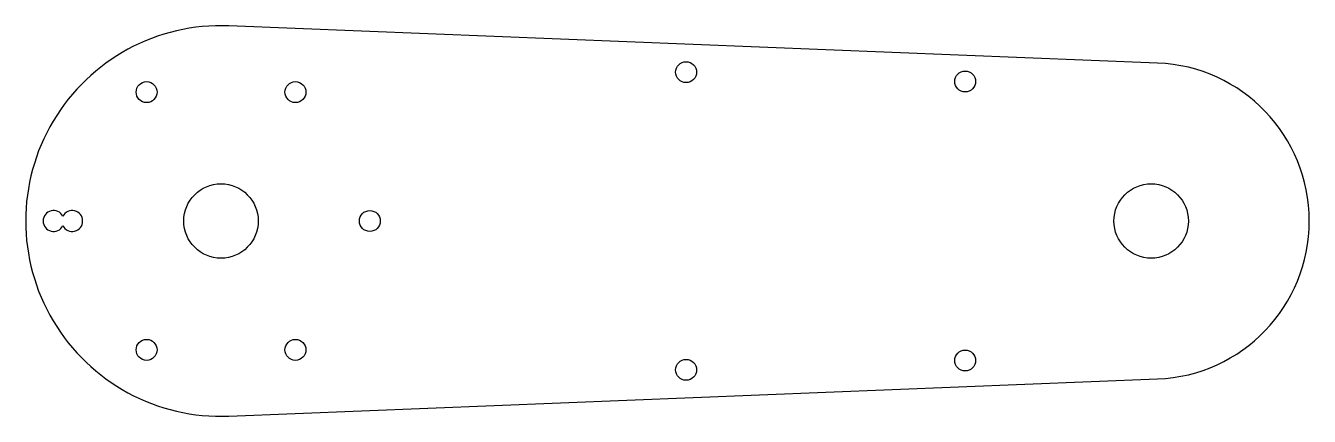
# Model space of a CAD drawing. Header units: millimetres. Extents: x -42 to 234, y -42 to 42.
import ezdxf

# ---------------------------------------------------------------- set-up
doc = ezdxf.new("R2010")
doc.units = ezdxf.units.MM
doc.layers.add('cut', color=7, linetype='Continuous')

msp = doc.modelspace()

# ---------------------------------------------------------------- linework, layer by layer
at = {"layer": 'cut'}
for p, q in [((201.36, 33.97), (1.68, 41.97)), ((1.68, -41.97), (201.36, -33.97))]:
    msp.add_line(p, q, dxfattribs=at)
for centre, radius in [((100, 32), 2.25), ((160, 30), 2.25), ((-16, 27.71), 2.25), ((16, 27.71), 2.25), ((0, 0), 8), ((200, 0), 8), ((32, 0), 2.25), ((-16, -27.71), 2.25), ((16, -27.71), 2.25), ((100, -32), 2.25), ((160, -30), 2.25)]:
    msp.add_circle(centre, radius, dxfattribs=at)
for centre, radius, start, end in [((0, 0), 42, -272.2961, -87.7039), ((200, 0), 34, -447.7039, -272.2961), ((-36, 0), 2.25, 27.266, 332.734), ((-32, 0), 2.25, 207.266, 512.734)]:
    msp.add_arc(centre, radius, start, end, dxfattribs=at)

doc.saveas('drawing.dxf')
